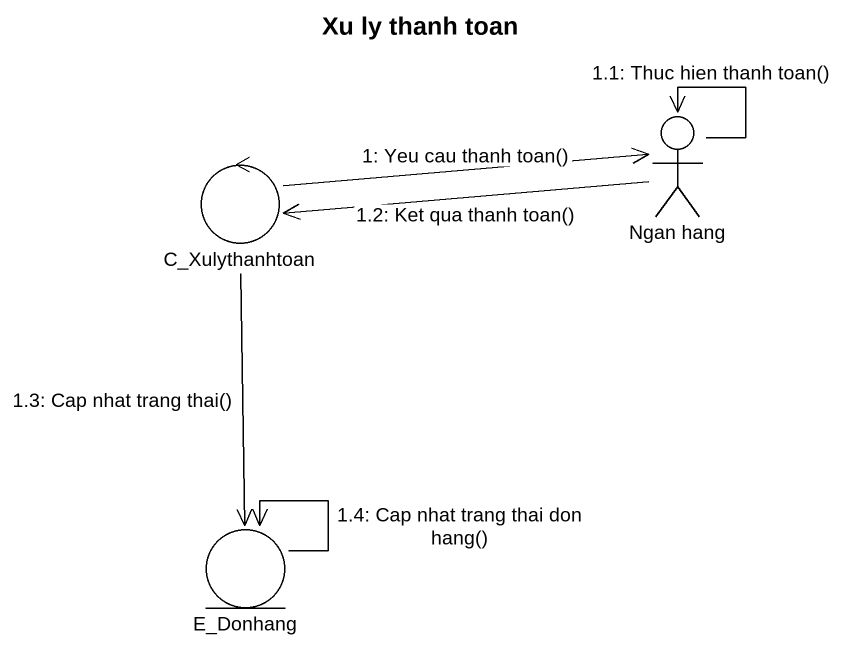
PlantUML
@startuml
title Xu ly thanh toan
control C_Xulythanhtoan
actor "Ngan hang" as Ngan_hang
entity E_Donhang
C_Xulythanhtoan -right-> Ngan_hang : 1: Yeu cau thanh toan()
Ngan_hang --> Ngan_hang : 1.1: Thuc hien thanh toan()
Ngan_hang -left-> C_Xulythanhtoan : 1.2: Ket qua thanh toan()
C_Xulythanhtoan --> E_Donhang : 1.3: Cap nhat trang thai()
E_Donhang --> E_Donhang : 1.4: Cap nhat trang thai don hang()
@enduml
